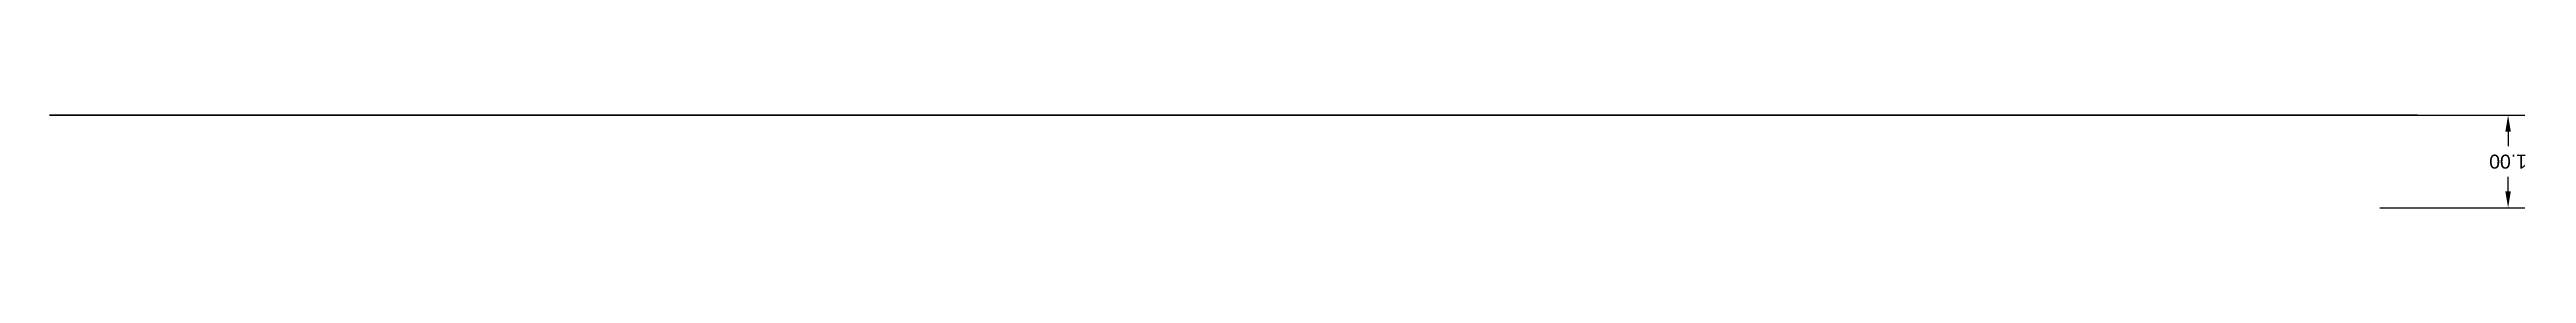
# Model space of a CAD drawing. Header units: metres. Extents: x 2.9 to 29.7, y -18.2 to -17.2.
import ezdxf

# ---------------------------------------------------------------- set-up
doc = ezdxf.new("R2010")
doc.units = ezdxf.units.M
doc.header["$MEASUREMENT"] = 0
doc.layers.add('Dimensiuni SOLID 3D', color=150, linetype='Continuous')
doc.layers.add('PROFIL AJUTATOR BOLTA', color=5, linetype='Continuous')
doc.styles.get("Standard").update_dxf_attribs({"font": 'arial.ttf'})
doc.dimstyles.get("Standard").update_dxf_attribs({"dimtxt": 1.03, "dimasz": 0.18, "dimexe": 0.18, "dimexo": 0.0625, "dimgap": 0.09, "dimtad": 0, "dimtih": 1, "dimtoh": 1, "dimdec": 4, "dimzin": 0, "dimdsep": 46, "dimtxsty": 'Standard', "dimcen": 0.09, "dimadec": 0, "dimazin": 0, "dimtfac": 1, "dimtdec": 4, "dimtofl": 0, "dimtmove": 0, "dimatfit": 3, "dimfxl": 1, "dimtolj": 1, "dimtzin": 0, "dimarcsym": 0})

# ---------------------------------------------------------------- blocks, each defined once
blk = doc.blocks.new('*D14')
at = {"layer": 'Dimensiuni SOLID 3D', "color": 0, "lineweight": -2, "transparency": 16777216}
for p, q in [((28.125, -17.2), (29.691, -17.2)), ((29.511, -17.38), (29.511, -17.533)), ((29.511, -18.02), (29.511, -17.867)), ((28.125, -18.2), (29.691, -18.2))]:
    blk.add_line(p, q, dxfattribs=at)
at = {"layer": 'Dimensiuni SOLID 3D', "color": 0, "transparency": 16777216}
for points in [[(29.541, -17.38), (29.481, -17.38), (29.511, -17.2)], [(29.541, -18.02), (29.481, -18.02), (29.511, -18.2)]]:
    blk.add_solid(points, dxfattribs=at)
at = {"layer": 'Dimensiuni SOLID 3D', "color": 0, "transparency": 16777216, "insert": (29.511, -17.7), "char_height": 0.15, "attachment_point": 5, "rotation": 180}
blk.add_mtext('\\A1;1.00', dxfattribs=at)

msp = doc.modelspace()

# ---------------------------------------------------------------- linework, layer by layer
at = {"layer": 'PROFIL AJUTATOR BOLTA', "extrusion": (7.48394e-15, -1, 7.10543e-16), "elevation": 17.2}
msp.add_lwpolyline([(28.533, -1.05), (28.012, -1.05), (28.012, -1.55), (24.312, -1.55), (24.312, -0.749), (23.394, -0.752), (23.393, 0.2), (8.073, 0.2), (8.072, -0.752), (7.155, -0.749), (7.155, -1.55), (3.455, -1.55), (3.455, -1.05), (2.933, -1.05), (2.933, 6.45), (3.454, 6.45), (3.454, 6.95), (7.054, 6.95), (7.054, 6.15), (8.073, 6.15), (8.073, 5.2), (23.394, 5.2), (23.394, 6.15), (24.413, 6.15), (24.413, 6.95), (28.013, 6.95), (28.013, 6.45), (28.533, 6.45), (28.533, -1.05)], dxfattribs=at)

# ---------------------------------------------------------------- dimensions: what is measured, and where the dimension line sits
at = {"layer": 'Dimensiuni SOLID 3D'}
dim = msp.add_linear_dim(base=(29.511, -17.2, 7), p1=(28.063, -18.2, 6.5), p2=(28.063, -17.2, 6.5), angle=270, dimstyle='Standard', override={"dimtxt": 0.15, "dimdec": 2}, dxfattribs=at)
dim.commit()
dim.dimension.update_dxf_attribs({"geometry": '*D14', "text_midpoint": (29.511, -17.7, 7)})

doc.saveas('drawing.dxf')
